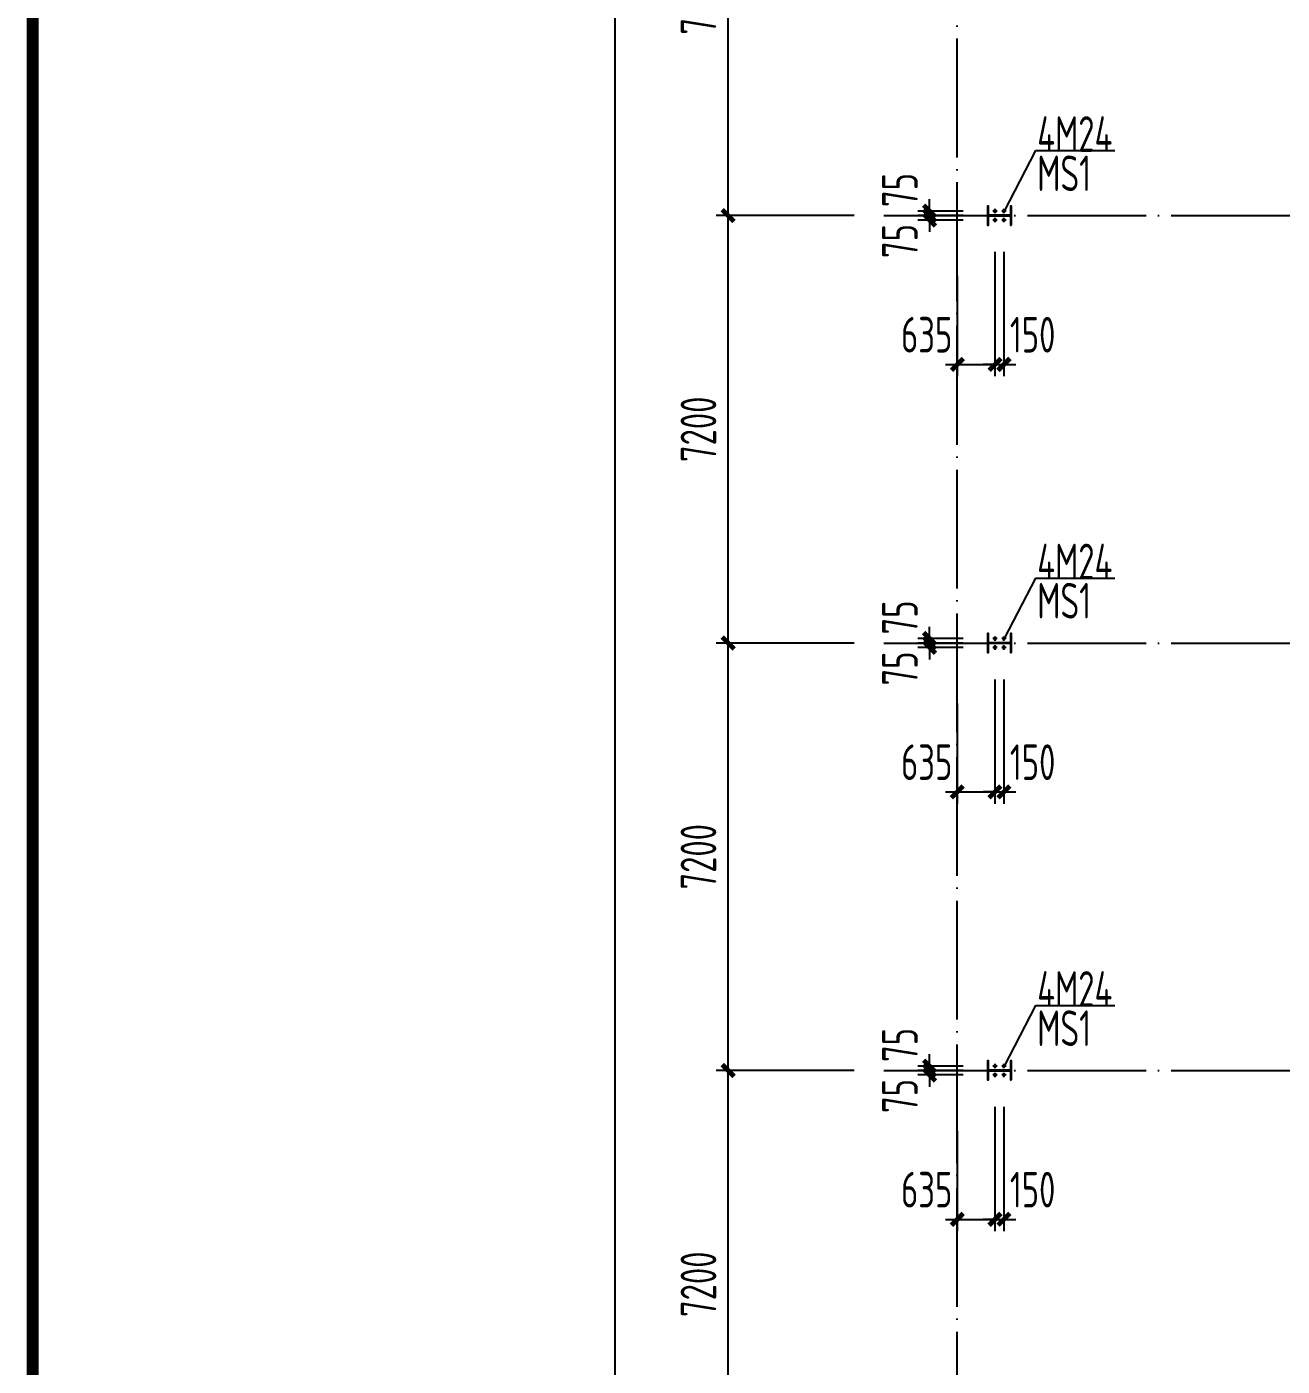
# Model space of a CAD drawing. Extents: x -32169 to 443031, y -120117 to 204739.
# Drawn here: x 50131 to 71278, y -70144 to -47583 of the extents above; entities that cross this region are included whole.
import ezdxf

# ---------------------------------------------------------------- set-up
doc = ezdxf.new("R2010")
doc.units = 0
doc.header["$LTSCALE"] = 1000
doc.linetypes.add('DOTE', pattern=[2.42, 2, -0.2, 0.02, -0.2])
doc.layers.get('0').update_dxf_attribs({"linetype": 'CONTINUOUS'})
doc.layers.get('Defpoints').update_dxf_attribs({"linetype": 'CONTINUOUS'})
for name, color, linetype in [('_TCH_KEY', 7, 'CONTINUOUS'), ('DIM', 3, 'CONTINUOUS'), ('DOTE', 1, 'CONTINUOUS'), ('HATCH', 252, 'CONTINUOUS'), ('PUB_TEXT', 7, 'CONTINUOUS'), ('PUB_TITLE', 3, 'CONTINUOUS'), ('端板', 7, 'CONTINUOUS'), ('钢柱', 2, 'CONTINUOUS')]:
    doc.layers.add(name, color=color, linetype=linetype)
doc.styles.add('TSSD_Dimension', font='Tssdeng.shx', dxfattribs={"width": 0.7, "bigfont": 'hztxt.shx'})
doc.styles.add('TSSD_Rein', font='Tssdeng.shx', dxfattribs={"width": 0.7, "bigfont": 'hztxt.shx'})
doc.dimstyles.new('TSSD_200_200', dxfattribs={"dimtxt": 600, "dimasz": 200, "dimexe": 200, "dimexo": 500, "dimgap": 200, "dimtad": 1, "dimdec": 0, "dimzin": 0, "dimdsep": 46, "dimtxsty": 'TSSD_Dimension', "dimblk": 'ARCHTICK', "dimblk1": 'ARCHTICK', "dimblk2": 'ARCHTICK', "dimcen": 0, "dimdle": 200, "dimclrt": 7, "dimadec": 0, "dimazin": 0, "dimtfac": 1, "dimtdec": 0, "dimtix": 1, "dimtmove": 2, "dimatfit": 3, "dimfxl": 1, "dimtolj": 1, "dimtzin": 0, "dimarcsym": 0})

# ---------------------------------------------------------------- blocks, each defined once
blk = doc.blocks.new('A$C686C7D4D')
at = {"layer": 'HATCH'}
for p, q in [((-150, 0), (150, 0)), ((0, -150), (0, 150))]:
    blk.add_line(p, q, dxfattribs=at)
at = {"layer": '端板'}
blk.add_circle((0, 0), 65, dxfattribs=at)
blk = doc.blocks.new('_ArchTick')
at = {"color": 0, "linetype": 'ByBlock', "const_width": 0.4}
blk.add_lwpolyline([(-0.5, -0.5), (0.5, 0.5)], dxfattribs=at)
blk = doc.blocks.new('*D292')
at = {"layer": 'Defpoints', "color": 0}
for p in [(66403, -50688), (65338, -50763), (66403, -50763)]:
    blk.add_point(p, dxfattribs=at)
at = {"layer": 'DIM', "color": 0, "lineweight": -2}
for p, q in [((65338, -50688), (65338, -50488)), ((65903, -50688), (65138, -50688)), ((65338, -50688), (65338, -50763)), ((65903, -50763), (65138, -50763)), ((65338, -50763), (65338, -50963))]:
    blk.add_line(p, q, dxfattribs=at)
at = {"layer": 'DIM', "color": 0, "lineweight": -2, "xscale": 200, "yscale": 200, "zscale": 200}
for p, rotation in [((65338, -50688), 270), ((65338, -50763), 90)]:
    blk.add_blockref('_ArchTick', p, dxfattribs=dict(at, rotation=rotation))
at = {"layer": 'DIM', "color": 7, "insert": (64838, -50333), "char_height": 600, "attachment_point": 5, "rotation": 90, "style": 'TSSD_Dimension'}
blk.add_mtext('\\A1;75', dxfattribs=at)
blk = doc.blocks.new('*D293')
at = {"layer": 'Defpoints', "color": 0}
for p in [(65338, -50838), (66403, -50763), (66403, -50838)]:
    blk.add_point(p, dxfattribs=at)
at = {"layer": 'DIM', "color": 0, "lineweight": -2}
for p, q in [((65338, -50763), (65338, -50563)), ((65903, -50763), (65138, -50763)), ((65903, -50838), (65138, -50838)), ((65338, -50763), (65338, -50838)), ((65338, -50838), (65338, -51038))]:
    blk.add_line(p, q, dxfattribs=at)
at = {"layer": 'DIM', "color": 0, "lineweight": -2, "xscale": 200, "yscale": 200, "zscale": 200}
for p, rotation in [((65338, -50763), 270), ((65338, -50838), 90)]:
    blk.add_blockref('_ArchTick', p, dxfattribs=dict(at, rotation=rotation))
at = {"layer": 'DIM', "color": 7, "insert": (64838, -51192), "char_height": 600, "attachment_point": 5, "rotation": 90, "style": 'TSSD_Dimension'}
blk.add_mtext('\\A1;75', dxfattribs=at)
blk = doc.blocks.new('*D294')
at = {"layer": 'Defpoints', "color": 0}
for p in [(66440, -50875), (65805, -51279), (66440, -53270)]:
    blk.add_point(p, dxfattribs=at)
at = {"layer": 'DIM', "color": 0, "lineweight": -2}
for p, q in [((66440, -51375), (66440, -53470)), ((65805, -51779), (65805, -53470)), ((65605, -53270), (66640, -53270))]:
    blk.add_line(p, q, dxfattribs=at)
at = {"layer": 'DIM', "color": 0, "lineweight": -2, "xscale": 200, "yscale": 200, "zscale": 200, "rotation": 180}
blk.add_blockref('_ArchTick', (65805, -53270), dxfattribs=at)
at = {"layer": 'DIM', "color": 0, "lineweight": -2, "xscale": 200, "yscale": 200, "zscale": 200}
blk.add_blockref('_ArchTick', (66440, -53270), dxfattribs=at)
at = {"layer": 'DIM', "color": 7, "insert": (65289, -52770), "char_height": 600, "attachment_point": 5, "style": 'TSSD_Dimension'}
blk.add_mtext('\\A1;635', dxfattribs=at)
blk = doc.blocks.new('*D295')
at = {"layer": 'Defpoints', "color": 0}
for p in [(66440, -50875), (66590, -50875), (66590, -53270)]:
    blk.add_point(p, dxfattribs=at)
at = {"layer": 'DIM', "color": 0, "lineweight": -2}
for p, q in [((66440, -51375), (66440, -53470)), ((66590, -51375), (66590, -53470)), ((66440, -53270), (66240, -53270)), ((66440, -53270), (66590, -53270)), ((66590, -53270), (66790, -53270))]:
    blk.add_line(p, q, dxfattribs=at)
at = {"layer": 'DIM', "color": 0, "lineweight": -2, "xscale": 200, "yscale": 200, "zscale": 200}
blk.add_blockref('_ArchTick', (66440, -53270), dxfattribs=at)
at = {"layer": 'DIM', "color": 0, "lineweight": -2, "xscale": 200, "yscale": 200, "zscale": 200, "rotation": 180}
blk.add_blockref('_ArchTick', (66590, -53270), dxfattribs=at)
at = {"layer": 'DIM', "color": 7, "insert": (67074, -52770), "char_height": 600, "attachment_point": 5, "style": 'TSSD_Dimension'}
blk.add_mtext('\\A1;150', dxfattribs=at)
blk = doc.blocks.new('*D300')
at = {"layer": 'Defpoints', "color": 0}
for p in [(65338, -57963), (66403, -57888), (66403, -57963)]:
    blk.add_point(p, dxfattribs=at)
at = {"layer": 'DIM', "color": 0, "lineweight": -2}
for p, q in [((65338, -57888), (65338, -57688)), ((65903, -57888), (65138, -57888)), ((65903, -57963), (65138, -57963)), ((65338, -57888), (65338, -57963)), ((65338, -57963), (65338, -58163))]:
    blk.add_line(p, q, dxfattribs=at)
at = {"layer": 'DIM', "color": 0, "lineweight": -2, "xscale": 200, "yscale": 200, "zscale": 200}
for p, rotation in [((65338, -57888), 270), ((65338, -57963), 90)]:
    blk.add_blockref('_ArchTick', p, dxfattribs=dict(at, rotation=rotation))
at = {"layer": 'DIM', "color": 7, "insert": (64838, -57533), "char_height": 600, "attachment_point": 5, "rotation": 90, "style": 'TSSD_Dimension'}
blk.add_mtext('\\A1;75', dxfattribs=at)
blk = doc.blocks.new('*D301')
at = {"layer": 'Defpoints', "color": 0}
for p in [(66403, -57963), (65338, -58038), (66403, -58038)]:
    blk.add_point(p, dxfattribs=at)
at = {"layer": 'DIM', "color": 0, "lineweight": -2}
for p, q in [((65903, -57963), (65138, -57963)), ((65338, -57963), (65338, -57763)), ((65338, -57963), (65338, -58038)), ((65903, -58038), (65138, -58038)), ((65338, -58038), (65338, -58238))]:
    blk.add_line(p, q, dxfattribs=at)
at = {"layer": 'DIM', "color": 0, "lineweight": -2, "xscale": 200, "yscale": 200, "zscale": 200}
for p, rotation in [((65338, -57963), 270), ((65338, -58038), 90)]:
    blk.add_blockref('_ArchTick', p, dxfattribs=dict(at, rotation=rotation))
at = {"layer": 'DIM', "color": 7, "insert": (64838, -58392), "char_height": 600, "attachment_point": 5, "rotation": 90, "style": 'TSSD_Dimension'}
blk.add_mtext('\\A1;75', dxfattribs=at)
blk = doc.blocks.new('*D302')
at = {"layer": 'Defpoints', "color": 0}
for p in [(66440, -58075), (65805, -58479), (66440, -60470)]:
    blk.add_point(p, dxfattribs=at)
at = {"layer": 'DIM', "color": 0, "lineweight": -2}
for p, q in [((66440, -58575), (66440, -60670)), ((65805, -58979), (65805, -60670)), ((65605, -60470), (66640, -60470))]:
    blk.add_line(p, q, dxfattribs=at)
at = {"layer": 'DIM', "color": 0, "lineweight": -2, "xscale": 200, "yscale": 200, "zscale": 200, "rotation": 180}
blk.add_blockref('_ArchTick', (65805, -60470), dxfattribs=at)
at = {"layer": 'DIM', "color": 0, "lineweight": -2, "xscale": 200, "yscale": 200, "zscale": 200}
blk.add_blockref('_ArchTick', (66440, -60470), dxfattribs=at)
at = {"layer": 'DIM', "color": 7, "insert": (65289, -59970), "char_height": 600, "attachment_point": 5, "style": 'TSSD_Dimension'}
blk.add_mtext('\\A1;635', dxfattribs=at)
blk = doc.blocks.new('*D303')
at = {"layer": 'Defpoints', "color": 0}
for p in [(66440, -58075), (66590, -58075), (66590, -60470)]:
    blk.add_point(p, dxfattribs=at)
at = {"layer": 'DIM', "color": 0, "lineweight": -2}
for p, q in [((66440, -58575), (66440, -60670)), ((66590, -58575), (66590, -60670)), ((66440, -60470), (66240, -60470)), ((66440, -60470), (66590, -60470)), ((66590, -60470), (66790, -60470))]:
    blk.add_line(p, q, dxfattribs=at)
at = {"layer": 'DIM', "color": 0, "lineweight": -2, "xscale": 200, "yscale": 200, "zscale": 200}
blk.add_blockref('_ArchTick', (66440, -60470), dxfattribs=at)
at = {"layer": 'DIM', "color": 0, "lineweight": -2, "xscale": 200, "yscale": 200, "zscale": 200, "rotation": 180}
blk.add_blockref('_ArchTick', (66590, -60470), dxfattribs=at)
at = {"layer": 'DIM', "color": 7, "insert": (67074, -59970), "char_height": 600, "attachment_point": 5, "style": 'TSSD_Dimension'}
blk.add_mtext('\\A1;150', dxfattribs=at)
blk = doc.blocks.new('*D308')
at = {"layer": 'Defpoints', "color": 0}
for p in [(65338, -65163), (66403, -65088), (66403, -65163)]:
    blk.add_point(p, dxfattribs=at)
at = {"layer": 'DIM', "color": 0, "lineweight": -2}
for p, q in [((65338, -65088), (65338, -64888)), ((65903, -65088), (65138, -65088)), ((65903, -65163), (65138, -65163)), ((65338, -65088), (65338, -65163)), ((65338, -65163), (65338, -65363))]:
    blk.add_line(p, q, dxfattribs=at)
at = {"layer": 'DIM', "color": 0, "lineweight": -2, "xscale": 200, "yscale": 200, "zscale": 200}
for p, rotation in [((65338, -65088), 270), ((65338, -65163), 90)]:
    blk.add_blockref('_ArchTick', p, dxfattribs=dict(at, rotation=rotation))
at = {"layer": 'DIM', "color": 7, "insert": (64838, -64733), "char_height": 600, "attachment_point": 5, "rotation": 90, "style": 'TSSD_Dimension'}
blk.add_mtext('\\A1;75', dxfattribs=at)
blk = doc.blocks.new('*D309')
at = {"layer": 'Defpoints', "color": 0}
for p in [(66403, -65163), (65338, -65238), (66403, -65238)]:
    blk.add_point(p, dxfattribs=at)
at = {"layer": 'DIM', "color": 0, "lineweight": -2}
for p, q in [((65338, -65163), (65338, -64963)), ((65903, -65163), (65138, -65163)), ((65338, -65163), (65338, -65238)), ((65903, -65238), (65138, -65238)), ((65338, -65238), (65338, -65438))]:
    blk.add_line(p, q, dxfattribs=at)
at = {"layer": 'DIM', "color": 0, "lineweight": -2, "xscale": 200, "yscale": 200, "zscale": 200}
for p, rotation in [((65338, -65163), 270), ((65338, -65238), 90)]:
    blk.add_blockref('_ArchTick', p, dxfattribs=dict(at, rotation=rotation))
at = {"layer": 'DIM', "color": 7, "insert": (64838, -65592), "char_height": 600, "attachment_point": 5, "rotation": 90, "style": 'TSSD_Dimension'}
blk.add_mtext('\\A1;75', dxfattribs=at)
blk = doc.blocks.new('*D310')
at = {"layer": 'Defpoints', "color": 0}
for p in [(66440, -65275), (65805, -65679), (66440, -67670)]:
    blk.add_point(p, dxfattribs=at)
at = {"layer": 'DIM', "color": 0, "lineweight": -2}
for p, q in [((66440, -65775), (66440, -67870)), ((65805, -66179), (65805, -67870)), ((65605, -67670), (66640, -67670))]:
    blk.add_line(p, q, dxfattribs=at)
at = {"layer": 'DIM', "color": 0, "lineweight": -2, "xscale": 200, "yscale": 200, "zscale": 200, "rotation": 180}
blk.add_blockref('_ArchTick', (65805, -67670), dxfattribs=at)
at = {"layer": 'DIM', "color": 0, "lineweight": -2, "xscale": 200, "yscale": 200, "zscale": 200}
blk.add_blockref('_ArchTick', (66440, -67670), dxfattribs=at)
at = {"layer": 'DIM', "color": 7, "insert": (65289, -67170), "char_height": 600, "attachment_point": 5, "style": 'TSSD_Dimension'}
blk.add_mtext('\\A1;635', dxfattribs=at)
blk = doc.blocks.new('*D311')
at = {"layer": 'Defpoints', "color": 0}
for p in [(66440, -65275), (66590, -65275), (66590, -67670)]:
    blk.add_point(p, dxfattribs=at)
at = {"layer": 'DIM', "color": 0, "lineweight": -2}
for p, q in [((66440, -65775), (66440, -67870)), ((66590, -65775), (66590, -67870)), ((66440, -67670), (66240, -67670)), ((66440, -67670), (66590, -67670)), ((66590, -67670), (66790, -67670))]:
    blk.add_line(p, q, dxfattribs=at)
at = {"layer": 'DIM', "color": 0, "lineweight": -2, "xscale": 200, "yscale": 200, "zscale": 200}
blk.add_blockref('_ArchTick', (66440, -67670), dxfattribs=at)
at = {"layer": 'DIM', "color": 0, "lineweight": -2, "xscale": 200, "yscale": 200, "zscale": 200, "rotation": 180}
blk.add_blockref('_ArchTick', (66590, -67670), dxfattribs=at)
at = {"layer": 'DIM', "color": 7, "insert": (67074, -67170), "char_height": 600, "attachment_point": 5, "style": 'TSSD_Dimension'}
blk.add_mtext('\\A1;150', dxfattribs=at)
blk = doc.blocks.new('*D341')
at = {"layer": 'Defpoints', "color": 0}
for p in [(60041, 14037), (63965, 14037), (63965, -93963)]:
    blk.add_point(p, dxfattribs=at)
at = {"layer": 'DIM', "color": 0, "lineweight": -2}
for p, q in [((60041, -94163), (60041, 14237)), ((63465, 14037), (59841, 14037)), ((63465, -93963), (59841, -93963))]:
    blk.add_line(p, q, dxfattribs=at)
at = {"layer": 'DIM', "color": 0, "lineweight": -2, "xscale": 200, "yscale": 200, "zscale": 200}
for p, rotation in [((60041, 14037), 90), ((60041, -93963), 270)]:
    blk.add_blockref('_ArchTick', p, dxfattribs=dict(at, rotation=rotation))
at = {"layer": 'DIM', "color": 7, "insert": (59541, -39963), "char_height": 600, "attachment_point": 5, "rotation": 90, "style": 'TSSD_Dimension'}
blk.add_mtext('\\A1;108000', dxfattribs=at)
blk = doc.blocks.new('*D407')
at = {"layer": 'Defpoints', "color": 0}
for p in [(61945, -65163), (64565, -65163), (64565, -72363)]:
    blk.add_point(p, dxfattribs=at)
at = {"layer": 'DIM', "color": 0, "lineweight": -2}
for p, q in [((61945, -72563), (61945, -64963)), ((64065, -65163), (61745, -65163)), ((64065, -72363), (61745, -72363))]:
    blk.add_line(p, q, dxfattribs=at)
at = {"layer": 'DIM', "color": 0, "lineweight": -2, "xscale": 200, "yscale": 200, "zscale": 200}
for p, rotation in [((61945, -65163), 90), ((61945, -72363), 270)]:
    blk.add_blockref('_ArchTick', p, dxfattribs=dict(at, rotation=rotation))
at = {"layer": 'DIM', "color": 7, "insert": (61445, -68763), "char_height": 600, "attachment_point": 5, "rotation": 90, "style": 'TSSD_Dimension'}
blk.add_mtext('\\A1;7200', dxfattribs=at)
blk = doc.blocks.new('*D408')
at = {"layer": 'Defpoints', "color": 0}
for p in [(61945, -57963), (64565, -57963), (64565, -65163)]:
    blk.add_point(p, dxfattribs=at)
at = {"layer": 'DIM', "color": 0, "lineweight": -2}
for p, q in [((64065, -57963), (61745, -57963)), ((61945, -65363), (61945, -57763)), ((64065, -65163), (61745, -65163))]:
    blk.add_line(p, q, dxfattribs=at)
at = {"layer": 'DIM', "color": 0, "lineweight": -2, "xscale": 200, "yscale": 200, "zscale": 200}
for p, rotation in [((61945, -57963), 90), ((61945, -65163), 270)]:
    blk.add_blockref('_ArchTick', p, dxfattribs=dict(at, rotation=rotation))
at = {"layer": 'DIM', "color": 7, "insert": (61445, -61563), "char_height": 600, "attachment_point": 5, "rotation": 90, "style": 'TSSD_Dimension'}
blk.add_mtext('\\A1;7200', dxfattribs=at)
blk = doc.blocks.new('*D409')
at = {"layer": 'Defpoints', "color": 0}
for p in [(61945, -50763), (64565, -50763), (64565, -57963)]:
    blk.add_point(p, dxfattribs=at)
at = {"layer": 'DIM', "color": 0, "lineweight": -2}
for p, q in [((61945, -58163), (61945, -50563)), ((64065, -50763), (61745, -50763)), ((64065, -57963), (61745, -57963))]:
    blk.add_line(p, q, dxfattribs=at)
at = {"layer": 'DIM', "color": 0, "lineweight": -2, "xscale": 200, "yscale": 200, "zscale": 200}
for p, rotation in [((61945, -50763), 90), ((61945, -57963), 270)]:
    blk.add_blockref('_ArchTick', p, dxfattribs=dict(at, rotation=rotation))
at = {"layer": 'DIM', "color": 7, "insert": (61445, -54363), "char_height": 600, "attachment_point": 5, "rotation": 90, "style": 'TSSD_Dimension'}
blk.add_mtext('\\A1;7200', dxfattribs=at)
blk = doc.blocks.new('*D410')
at = {"layer": 'Defpoints', "color": 0}
for p in [(61945, -43563), (64565, -43563), (64565, -50763)]:
    blk.add_point(p, dxfattribs=at)
at = {"layer": 'DIM', "color": 0, "lineweight": -2}
for p, q in [((61945, -50963), (61945, -43363)), ((64065, -43563), (61745, -43563)), ((64065, -50763), (61745, -50763))]:
    blk.add_line(p, q, dxfattribs=at)
at = {"layer": 'DIM', "color": 0, "lineweight": -2, "xscale": 200, "yscale": 200, "zscale": 200}
for p, rotation in [((61945, -43563), 90), ((61945, -50763), 270)]:
    blk.add_blockref('_ArchTick', p, dxfattribs=dict(at, rotation=rotation))
at = {"layer": 'DIM', "color": 7, "insert": (61445, -47163), "char_height": 600, "attachment_point": 5, "rotation": 90, "style": 'TSSD_Dimension'}
blk.add_mtext('\\A1;7200', dxfattribs=at)

msp = doc.modelspace()

# ---------------------------------------------------------------- linework, layer by layer
at = {"layer": 'DOTE', "linetype": 'DOTE'}
for p, q in [((65805.24457, -95762.90283), (65805.24457, 15277.3647)), ((64565.24457, -50762.6353), (93469.06221, -50762.6353)), ((64565.24457, -57962.6353), (93469.06221, -57962.6353)), ((64565.24457, -65162.6353), (93469.06221, -65162.6353))]:
    msp.add_line(p, q, dxfattribs=at)
at = {"layer": 'PUB_TEXT'}
for p, q in [((67121.00322, -49667.79642), (66593.28388, -50687.6353)), ((67121.00322, -49667.79642), (68460.10785, -49667.79642)), ((67121.00322, -56867.79642), (66593.28388, -57887.6353)), ((67121.00322, -56867.79642), (68460.10785, -56867.79642)), ((67121.00322, -64067.79642), (66593.28388, -65087.6353)), ((67121.00322, -64067.79642), (68460.10785, -64067.79642))]:
    msp.add_line(p, q, dxfattribs=at)
at = {"layer": 'PUB_TITLE', "const_width": 200}
msp.add_lwpolyline([(50230.54765, -118116.90179), (130230.54765, -118116.90179), (130230.54765, 23483.09821), (50230.54765, 23483.09821)], close=True, dxfattribs=at)
at = {"layer": '钢柱'}
for points in [[(66715.24457, -50922.6353), (66715.24457, -50602.6353), (66701.24457, -50602.6353), (66701.24457, -50758.6353), (66329.24457, -50758.6353), (66329.24457, -50602.6353), (66315.24457, -50602.6353), (66315.24457, -50922.6353), (66329.24457, -50922.6353), (66329.24457, -50766.6353), (66701.24457, -50766.6353), (66701.24457, -50922.6353)], [(66715.24457, -58122.6353), (66715.24457, -57802.6353), (66701.24457, -57802.6353), (66701.24457, -57958.6353), (66329.24457, -57958.6353), (66329.24457, -57802.6353), (66315.24457, -57802.6353), (66315.24457, -58122.6353), (66329.24457, -58122.6353), (66329.24457, -57966.6353), (66701.24457, -57966.6353), (66701.24457, -58122.6353)], [(66715.24457, -65322.6353), (66715.24457, -65002.6353), (66701.24457, -65002.6353), (66701.24457, -65158.6353), (66329.24457, -65158.6353), (66329.24457, -65002.6353), (66315.24457, -65002.6353), (66315.24457, -65322.6353), (66329.24457, -65322.6353), (66329.24457, -65166.6353), (66701.24457, -65166.6353), (66701.24457, -65322.6353)]]:
    msp.add_lwpolyline(points, close=True, dxfattribs=at)

# ---------------------------------------------------------------- block references
at = {"layer": '_TCH_KEY', "xscale": -0.25, "yscale": 0.25, "zscale": 0.25}
for p in [(66440.24457, -50687.6353), (66590.24457, -50687.6353), (66440.24457, -50837.6353), (66590.24457, -50837.6353), (66440.24457, -57887.6353), (66590.24457, -57887.6353), (66440.24457, -58037.6353), (66590.24457, -58037.6353), (66440.24457, -65087.6353), (66440.24457, -65237.6353), (66590.24457, -65087.6353), (66590.24457, -65237.6353)]:
    msp.add_blockref('A$C686C7D4D', p, dxfattribs=at)

# ---------------------------------------------------------------- texts
at = {"layer": 'PUB_TEXT', "style": 'TSSD_Rein', "width": 0.7}
for s, p in [('4M24', (67151.06031, -49689.60692, 292.0163)), ('MS1', (67151.06031, -50350.58199, 292.0163)), ('4M24', (67151.06031, -56889.60692, 292.0163)), ('MS1', (67151.06031, -57550.58199, 292.0163)), ('4M24', (67151.06031, -64089.60692, 292.0163)), ('MS1', (67151.06031, -64750.58199, 292.0163))]:
    msp.add_text(s, height=600, dxfattribs=at).set_placement(p)

# ---------------------------------------------------------------- dimensions: what is measured, and where the dimension line sits
at = {"layer": 'DIM'}
dim = msp.add_linear_dim(base=(60041.16625, 14037.3647), p1=(63965.24457, -93962.6353), p2=(63965.24457, 14037.3647), angle=90, dimstyle='TSSD_200_200', dxfattribs=at)
dim.commit()
dim.dimension.update_dxf_attribs({"geometry": '*D341', "text_midpoint": (59541.16625, -39962.6353)})
for p1, p2, picture, middle in [((64565.24457, -50762.6353), (64565.24457, -43562.6353), '*D410', (61445.21334, -47162.6353)), ((64565.24457, -57962.6353), (64565.24457, -50762.6353), '*D409', (61445.21334, -54362.6353)), ((64565.24457, -65162.6353), (64565.24457, -57962.6353), '*D408', (61445.21334, -61562.6353)), ((64565.24457, -72362.6353), (64565.24457, -65162.6353), '*D407', (61445.21334, -68762.6353))]:
    dim = msp.add_aligned_dim(p1=p1, p2=p2, distance=2620.03123, dimstyle='TSSD_200_200', dxfattribs=at)
    dim.commit()
    dim.dimension.update_dxf_attribs({"geometry": picture, "text_midpoint": middle})
for base, p1, p2, picture, middle in [((65338.49744, -50762.6353), (66402.74457, -50687.6353), (66402.74457, -50762.6353), '*D292', (64838.49744, -50333.01991)), ((65338.49744, -50837.6353), (66402.74457, -50762.6353), (66402.74457, -50837.6353), '*D293', (64838.49744, -51192.25068)), ((65338.49744, -57962.6353), (66402.74457, -57887.6353), (66402.74457, -57962.6353), '*D300', (64838.49744, -57533.01991)), ((65338.49744, -58037.6353), (66402.74457, -57962.6353), (66402.74457, -58037.6353), '*D301', (64838.49744, -58392.25068)), ((65338.49744, -65162.6353), (66402.74457, -65087.6353), (66402.74457, -65162.6353), '*D308', (64838.49744, -64733.01991)), ((65338.49744, -65237.6353), (66402.74457, -65162.6353), (66402.74457, -65237.6353), '*D309', (64838.49744, -65592.25068))]:
    dim = msp.add_linear_dim(base=base, p1=p1, p2=p2, angle=90, dimstyle='TSSD_200_200', dxfattribs=at)
    dim.commit()
    dim.dimension.update_dxf_attribs({"geometry": picture, "text_midpoint": middle, "dimtype": 160})
for base, p1, p2, picture, middle in [((66440.24457, -53269.60321), (65805.24457, -51279.06597), (66440.24457, -50875.1353), '*D294', (65289.09073, -52769.60321)), ((66590.24457, -53269.60321), (66440.24457, -50875.1353), (66590.24457, -50875.1353), '*D295', (67074.09073, -52769.60321)), ((66440.24457, -60469.60321), (65805.24457, -58479.06597), (66440.24457, -58075.1353), '*D302', (65289.09073, -59969.60321)), ((66590.24457, -60469.60321), (66440.24457, -58075.1353), (66590.24457, -58075.1353), '*D303', (67074.09073, -59969.60321)), ((66440.24457, -67669.60321), (65805.24457, -65679.06597), (66440.24457, -65275.1353), '*D310', (65289.09073, -67169.60321)), ((66590.24457, -67669.60321), (66440.24457, -65275.1353), (66590.24457, -65275.1353), '*D311', (67074.09073, -67169.60321))]:
    dim = msp.add_linear_dim(base=base, p1=p1, p2=p2, dimstyle='TSSD_200_200', dxfattribs=at)
    dim.commit()
    dim.dimension.update_dxf_attribs({"geometry": picture, "text_midpoint": middle, "dimtype": 160})

doc.saveas('drawing.dxf')
